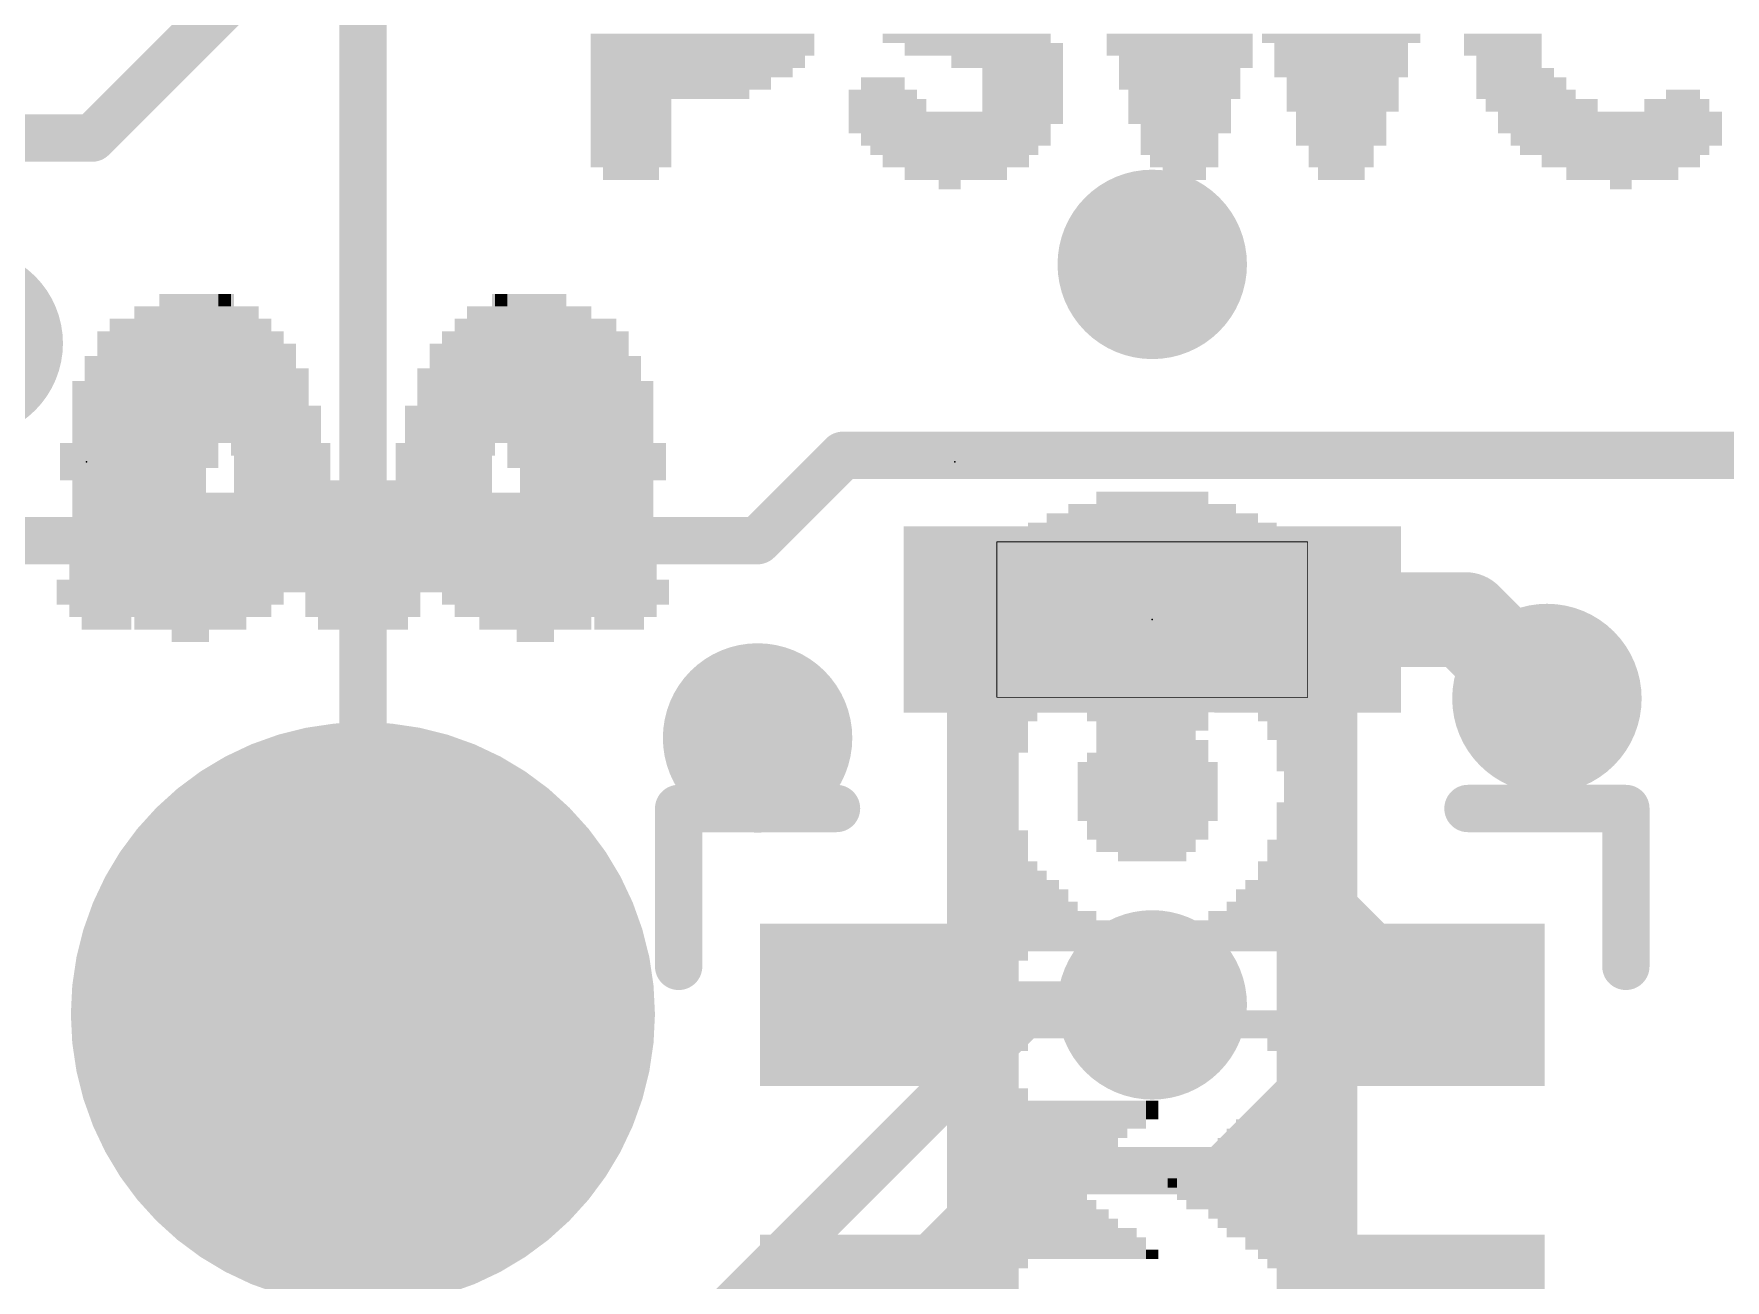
# Model space of a CAD drawing. Extents: x -6.3 to 43.3, y -21.6 to 50.8.
# Drawn here: x 28.15 to 33.59, y 2.95 to 6.96 of the extents above; entities that cross this region are included whole.
import ezdxf

# ---------------------------------------------------------------- set-up
doc = ezdxf.new("R2010")
doc.units = 0
for name, color, linetype in [('1', 12, 'CONTINUOUS'), ('16', 132, 'CONTINUOUS'), ('17', 110, 'CONTINUOUS'), ('18', 110, 'CONTINUOUS'), ('21', 41, 'CONTINUOUS'), ('22', 40, 'CONTINUOUS'), ('23', 53, 'CONTINUOUS'), ('24', 53, 'CONTINUOUS'), ('51', 53, 'CONTINUOUS')]:
    doc.layers.add(name, color=color, linetype=linetype)

# ---------------------------------------------------------------- blocks, each defined once
blk = doc.blocks.new('RECT')
blk.add_solid([(-0.5, -0.5), (0.5, -0.5), (-0.5, 0.5), (0.5, 0.5)])
blk = doc.blocks.new('ROUNDP')
at = {"const_width": 0.5}
blk.add_lwpolyline([(0, -0.25, 1), (0, 0.25, 1), (0, -0.25)], format="xyb", dxfattribs=at)
blk = doc.blocks.new('ROUNDV')
at = {"const_width": 0.5}
blk.add_lwpolyline([(0, -0.25, 1), (0, 0.25, 1), (0, -0.25)], format="xyb", dxfattribs=at)

msp = doc.modelspace()

# ---------------------------------------------------------------- linework, layer by layer
at = {"layer": '1'}
for points, const_width in [([(30.48, 5.334), (30.7546, 5.6086)], 0.1524), ([(30.7546, 5.6086), (34.0566, 5.6086)], 0.1524), ([(25.019, 5.334), (30.48, 5.334)], 0.1524), ([(32.25, 5.08), (32.758, 5.08)], 0.3048), ([(33.012, 4.826), (32.758, 5.08)], 0.3048), ([(32.25, 4.24), (32.25, 5.08)], 0.1524), ([(33.02, 4.826), (33.012, 4.826)], 0.3048), ([(32.65, 3.84), (32.25, 4.24)], 0.1524), ([(30.85, 3.84), (31.75, 3.84)], 0.1524), ([(31.9709, 3.3066), (32.5043, 3.84)], 0.1524), ([(32.5043, 3.84), (32.65, 3.84)], 0.1524), ([(30.85, 2.84), (31.3166, 3.3066)], 0.1524), ([(31.3166, 3.3066), (31.9709, 3.3066)], 0.1524)]:
    msp.add_lwpolyline(points, dxfattribs=dict(at, const_width=const_width))
for points, const_width in [([(30.7546, 5.6467, 1), (30.7546, 5.5705)], 0.0762), ([(30.7815, 5.5817, 1), (30.7277, 5.6355)], 0.0762), ([(30.4531, 5.3609, 1), (30.5069, 5.3071)], 0.0762), ([(30.48, 5.2959, 1), (30.48, 5.3721)], 0.0762), ([(32.25, 5.1562, 1), (32.25, 5.0038)], 0.1524), ([(32.8119, 5.1339, 1), (32.7041, 5.0261)], 0.1524), ([(32.758, 5.0038, 1), (32.758, 5.1562)], 0.1524), ([(32.2881, 5.08, 1), (32.2119, 5.08)], 0.0762), ([(33.012, 4.9022, 1), (33.012, 4.7498)], 0.1524), ([(32.9581, 4.7721, 1), (33.0659, 4.8799)], 0.1524), ([(33.02, 4.7498, 1), (33.02, 4.9022)], 0.1524), ([(32.2769, 4.2669, 1), (32.2231, 4.2131)], 0.0762), ([(32.2119, 4.24, 1), (32.2881, 4.24)], 0.0762), ([(30.85, 3.8781, 1), (30.85, 3.8019)], 0.0762), ([(31.75, 3.8019, 1), (31.75, 3.8781)], 0.0762), ([(32.5043, 3.8781, 1), (32.5043, 3.8019)], 0.0762), ([(32.5313, 3.8131, 1), (32.4774, 3.8669)], 0.0762), ([(32.6231, 3.8131, 1), (32.6769, 3.8669)], 0.0762), ([(32.65, 3.8019, 1), (32.65, 3.8781)], 0.0762), ([(31.3166, 3.3447, 1), (31.3166, 3.2685)], 0.0762), ([(31.3435, 3.2797, 1), (31.2897, 3.3335)], 0.0762), ([(31.9709, 3.2685, 1), (31.9709, 3.3447)], 0.0762), ([(31.944, 3.3335, 1), (31.9979, 3.2797)], 0.0762)]:
    msp.add_lwpolyline(points, format="xyb", dxfattribs=dict(at, const_width=const_width))
at = {"layer": '16', "const_width": 0.1524}
for points in [[(28.3387, 6.6294), (29.7434, 8.0341)], [(29.21, 3.81), (29.21, 7.0696)], [(27.2034, 6.6294), (28.3387, 6.6294)], [(30.0356, 2.5066), (31.369, 3.84)], [(31.369, 3.84), (31.75, 3.84)]]:
    msp.add_lwpolyline(points, dxfattribs=at)
at = {"layer": '16', "const_width": 0.0762}
for points in [[(28.3118, 6.6563, 1), (28.3657, 6.6025)], [(28.3387, 6.5913, 1), (28.3387, 6.6675)], [(31.369, 3.8781, 1), (31.369, 3.8019)], [(31.3959, 3.8131, 1), (31.3421, 3.8669)], [(31.75, 3.8019, 1), (31.75, 3.8781)], [(29.1719, 3.81, 1), (29.2481, 3.81)]]:
    msp.add_lwpolyline(points, format="xyb", dxfattribs=at)
at = {"layer": '21', "const_width": 0.1524}
for points in [[(30.734, 4.472), (30.226, 4.472)], [(30.226, 4.472), (30.226, 3.964)], [(32.766, 4.472), (33.274, 4.472)], [(33.274, 3.964), (33.274, 4.472)]]:
    msp.add_lwpolyline(points, dxfattribs=at)
at = {"layer": '21', "const_width": 0.0762}
for points in [[(30.226, 4.5101, 1), (30.226, 4.4339)], [(30.2641, 4.472, 1), (30.1879, 4.472)], [(30.734, 4.4339, 1), (30.734, 4.5101)], [(32.766, 4.5101, 1), (32.766, 4.4339)], [(33.3121, 4.472, 1), (33.2359, 4.472)], [(33.274, 4.4339, 1), (33.274, 4.5101)], [(30.1879, 3.964, 1), (30.2641, 3.964)], [(33.2359, 3.964, 1), (33.3121, 3.964)]]:
    msp.add_lwpolyline(points, format="xyb", dxfattribs=at)
at = {"layer": '23'}
msp.add_point((31.75, 5.08), dxfattribs=at)
at = {"layer": '24'}
for p in [(28.321, 5.588), (31.115, 5.588)]:
    msp.add_point(p, dxfattribs=at)
at = {"layer": '51', "const_width": 0.0013}
for points in [[(31.25, 5.3306, 1), (31.25, 5.3294)], [(31.2506, 5.33, 1), (31.2494, 5.33)], [(32.2506, 5.33, 1), (32.2494, 5.33)], [(32.25, 5.3294, 1), (32.25, 5.3306)], [(31.25, 4.8306, 1), (31.25, 4.8294)], [(31.2494, 4.83, 1), (31.2506, 4.83)], [(32.2494, 4.83, 1), (32.2506, 4.83)], [(32.25, 4.8294, 1), (32.25, 4.8306)]]:
    msp.add_lwpolyline(points, format="xyb", dxfattribs=at)
at = {"layer": '51', "const_width": 0.0025}
for points in [[(31.25, 4.83), (31.25, 5.33)], [(31.25, 5.33), (32.25, 5.33)], [(32.25, 5.33), (32.25, 4.83)], [(32.25, 4.83), (31.25, 4.83)]]:
    msp.add_lwpolyline(points, dxfattribs=at)

# ---------------------------------------------------------------- block references
at = {"layer": '1', "xscale": 0.6, "yscale": 0.6, "rotation": 180}
for p in [(31.25, 5.08), (32.25, 5.08)]:
    msp.add_blockref('RECT', p, dxfattribs=at)
at = {"layer": '1', "xscale": 0.725, "yscale": 0.522}
for p in [(30.85, 3.84), (32.65, 3.84), (30.85, 2.84), (32.65, 2.84)]:
    msp.add_blockref('RECT', p, dxfattribs=at)
at = {"layer": '17', "rotation": 270}
for xscale, yscale in [(1.8796, 1.8796), (1.8796, 1.8796), (1.524, 1.524), (1.524, 1.524)]:
    msp.add_blockref('ROUNDP', (29.21, 3.81), dxfattribs=dict(at, xscale=xscale, yscale=yscale))
at = {"layer": '18', "xscale": 0.6096, "yscale": 0.6096}
for p in [(31.75, 6.223), (31.75, 6.223), (27.94, 5.969), (27.94, 5.969), (33.02, 4.826), (33.02, 4.826), (30.48, 4.699), (30.48, 4.699), (31.75, 3.84), (31.75, 3.84)]:
    msp.add_blockref('ROUNDV', p, dxfattribs=at)
at = {"layer": '21'}
for p, xscale, yscale in [((30.303, 6.95), 0.72, 0.03), ((30.303, 6.915), 0.72, 0.04), ((31.153, 6.95), 0.54, 0.03), ((31.208, 6.915), 0.51, 0.04), ((31.838, 6.95), 0.47, 0.03), ((31.838, 6.915), 0.47, 0.04), ((32.358, 6.95), 0.51, 0.03), ((32.358, 6.915), 0.43, 0.04), ((32.878, 6.95), 0.25, 0.03), ((32.878, 6.915), 0.25, 0.04), ((30.288, 6.875), 0.69, 0.04), ((31.283, 6.875), 0.36, 0.04), ((31.858, 6.875), 0.43, 0.04), ((32.358, 6.875), 0.43, 0.04), ((32.898, 6.875), 0.21, 0.04), ((30.268, 6.84), 0.65, 0.03), ((30.233, 6.805), 0.58, 0.04), ((30.883, 6.805), 0.14, 0.04), ((31.333, 6.84), 0.26, 0.03), ((31.333, 6.805), 0.26, 0.04), ((31.838, 6.84), 0.39, 0.03), ((31.838, 6.805), 0.39, 0.04), ((32.358, 6.84), 0.43, 0.03), ((32.363, 6.805), 0.36, 0.04), ((32.918, 6.84), 0.25, 0.03), ((32.938, 6.805), 0.29, 0.04), ((30.198, 6.77), 0.51, 0.03), ((30.073, 6.735), 0.26, 0.04), ((30.883, 6.77), 0.22, 0.03), ((30.898, 6.735), 0.25, 0.04), ((31.333, 6.77), 0.26, 0.03), ((31.333, 6.735), 0.26, 0.04), ((31.853, 6.77), 0.36, 0.03), ((31.838, 6.735), 0.33, 0.04), ((32.363, 6.77), 0.36, 0.03), ((32.363, 6.735), 0.36, 0.04), ((32.953, 6.77), 0.32, 0.03), ((33.003, 6.735), 0.36, 0.04), ((33.438, 6.735), 0.21, 0.04), ((33.458, 6.77), 0.11, 0.03), ((30.073, 6.695), 0.26, 0.04), ((31.118, 6.695), 0.69, 0.04), ((31.838, 6.695), 0.33, 0.04), ((32.358, 6.695), 0.29, 0.04), ((33.223, 6.695), 0.72, 0.04), ((30.073, 6.66), 0.26, 0.03), ((30.073, 6.625), 0.26, 0.04), ((31.098, 6.66), 0.65, 0.03), ((31.118, 6.625), 0.61, 0.04), ((31.858, 6.66), 0.29, 0.03), ((31.838, 6.625), 0.25, 0.04), ((32.358, 6.66), 0.29, 0.03), ((32.358, 6.625), 0.29, 0.04), ((33.223, 6.66), 0.72, 0.03), ((33.243, 6.625), 0.68, 0.04), ((30.073, 6.59), 0.26, 0.03), ((31.113, 6.59), 0.54, 0.03), ((31.838, 6.59), 0.25, 0.03), ((32.358, 6.59), 0.21, 0.03), ((33.238, 6.59), 0.61, 0.03), ((30.073, 6.555), 0.26, 0.04), ((30.073, 6.515), 0.18, 0.04), ((31.118, 6.555), 0.47, 0.04), ((31.118, 6.515), 0.33, 0.04), ((31.853, 6.555), 0.22, 0.04), ((31.853, 6.515), 0.14, 0.04), ((32.358, 6.555), 0.21, 0.04), ((32.358, 6.515), 0.15, 0.04), ((33.258, 6.555), 0.51, 0.04), ((33.263, 6.515), 0.36, 0.04), ((31.098, 6.48), 0.07, 0.03), ((33.258, 6.48), 0.07, 0.03), ((28.765, 6.108), 0.04, 0.04), ((29.745, 6.108), 0.24, 0.04), ((28.765, 6.068), 0.2, 0.04), ((28.785, 6.028), 0.24, 0.04), ((29.765, 6.028), 0.52, 0.04), ((29.745, 6.068), 0.4, 0.04), ((28.765, 5.988), 0.28, 0.04), ((29.765, 5.988), 0.6, 0.04), ((28.785, 5.948), 0.32, 0.04), ((29.745, 5.948), 0.64, 0.04), ((28.765, 5.908), 0.36, 0.04), ((28.785, 5.868), 0.4, 0.04), ((29.745, 5.868), 0.72, 0.04), ((29.765, 5.908), 0.68, 0.04), ((28.765, 5.828), 0.44, 0.04), ((29.525, 5.828), 0.28, 0.04), ((29.985, 5.828), 0.32, 0.04), ((28.785, 5.788), 0.48, 0.04), ((29.525, 5.788), 0.28, 0.04), ((30.005, 5.788), 0.28, 0.04), ((28.765, 5.748), 0.52, 0.04), ((28.785, 5.708), 0.56, 0.04), ((29.485, 5.748), 0.28, 0.04), ((29.485, 5.708), 0.28, 0.04), ((30.005, 5.748), 0.28, 0.04), ((30.025, 5.708), 0.24, 0.04), ((28.765, 5.668), 0.6, 0.04), ((29.485, 5.668), 0.28, 0.04), ((30.025, 5.668), 0.24, 0.04), ((28.585, 5.588), 0.32, 0.04), ((28.605, 5.628), 0.28, 0.04), ((28.945, 5.628), 0.32, 0.04), ((28.965, 5.588), 0.28, 0.04), ((29.485, 5.628), 0.28, 0.04), ((29.485, 5.588), 0.28, 0.04), ((30.045, 5.628), 0.28, 0.04), ((30.045, 5.588), 0.28, 0.04), ((28.565, 5.548), 0.28, 0.04), ((28.965, 5.548), 0.28, 0.04), ((29.485, 5.548), 0.28, 0.04), ((30.045, 5.548), 0.28, 0.04), ((28.545, 5.508), 0.32, 0.04), ((29.005, 5.508), 0.28, 0.04), ((29.485, 5.508), 0.28, 0.04), ((30.025, 5.508), 0.24, 0.04), ((28.765, 5.428), 0.84, 0.04), ((28.765, 5.468), 0.76, 0.04), ((29.485, 5.468), 0.28, 0.04), ((29.485, 5.428), 0.28, 0.04), ((30.005, 5.428), 0.28, 0.04), ((30.025, 5.468), 0.24, 0.04), ((28.765, 5.388), 0.84, 0.04), ((29.485, 5.388), 0.28, 0.04), ((30.005, 5.388), 0.28, 0.04), ((28.765, 5.348), 0.92, 0.04), ((29.525, 5.348), 0.28, 0.04), ((30.005, 5.348), 0.28, 0.04), ((28.765, 5.308), 0.92, 0.04), ((29.545, 5.308), 0.32, 0.04), ((29.745, 5.268), 0.72, 0.04), ((29.985, 5.308), 0.32, 0.04), ((28.405, 5.228), 0.28, 0.04), ((29.125, 5.228), 0.28, 0.04), ((29.765, 5.228), 0.68, 0.04), ((28.385, 5.188), 0.32, 0.04), ((29.145, 5.188), 0.32, 0.04), ((29.745, 5.188), 0.64, 0.04), ((28.365, 5.148), 0.28, 0.04), ((28.385, 5.108), 0.24, 0.04), ((29.165, 5.148), 0.28, 0.04), ((29.165, 5.108), 0.28, 0.04), ((29.765, 5.148), 0.6, 0.04), ((29.745, 5.108), 0.48, 0.04), ((28.385, 5.068), 0.16, 0.04), ((29.145, 5.068), 0.16, 0.04), ((29.765, 5.068), 0.36, 0.04), ((29.765, 5.028), 0.12, 0.04)]:
    msp.add_blockref('RECT', p, dxfattribs=dict(at, xscale=xscale, yscale=yscale))
at = {"layer": '21', "yscale": 0.04}
msp.add_blockref('RECT', (28.765, 5.268), dxfattribs=at)
at = {"layer": '22'}
for p, xscale, yscale, rotation in [((28.675, 6.108), 0.24, 0.04, 180), ((29.655, 6.108), 0.04, 0.04, 180), ((28.655, 6.028), 0.52, 0.04, 180), ((28.675, 6.068), 0.4, 0.04, 180), ((29.635, 6.028), 0.24, 0.04, 180), ((29.655, 6.068), 0.2, 0.04, 180), ((28.655, 5.988), 0.6, 0.04, 180), ((29.655, 5.988), 0.28, 0.04, 180), ((28.675, 5.948), 0.64, 0.04, 180), ((29.635, 5.948), 0.32, 0.04, 180), ((28.655, 5.908), 0.68, 0.04, 180), ((28.675, 5.868), 0.72, 0.04, 180), ((29.635, 5.868), 0.4, 0.04, 180), ((29.655, 5.908), 0.36, 0.04, 180), ((28.435, 5.828), 0.32, 0.04, 180), ((28.895, 5.828), 0.28, 0.04, 180), ((29.655, 5.828), 0.44, 0.04, 180), ((28.415, 5.788), 0.28, 0.04, 180), ((28.895, 5.788), 0.28, 0.04, 180), ((29.635, 5.788), 0.48, 0.04, 180), ((28.415, 5.748), 0.28, 0.04, 180), ((28.395, 5.708), 0.24, 0.04, 180), ((28.935, 5.748), 0.28, 0.04, 180), ((28.935, 5.708), 0.28, 0.04, 180), ((29.635, 5.708), 0.56, 0.04, 180), ((29.655, 5.748), 0.52, 0.04, 180), ((28.395, 5.668), 0.24, 0.04, 180), ((28.935, 5.668), 0.28, 0.04, 180), ((29.655, 5.668), 0.6, 0.04, 180), ((28.375, 5.628), 0.28, 0.04, 180), ((28.375, 5.588), 0.28, 0.04, 180), ((28.935, 5.628), 0.28, 0.04, 180), ((28.935, 5.588), 0.28, 0.04, 180), ((29.475, 5.628), 0.32, 0.04, 180), ((29.455, 5.588), 0.28, 0.04, 180), ((29.815, 5.628), 0.28, 0.04, 180), ((29.835, 5.588), 0.32, 0.04, 180), ((28.375, 5.548), 0.28, 0.04, 180), ((28.935, 5.548), 0.28, 0.04, 180), ((29.455, 5.548), 0.28, 0.04, 180), ((29.855, 5.548), 0.28, 0.04, 180), ((28.395, 5.508), 0.24, 0.04, 180), ((28.935, 5.508), 0.28, 0.04, 180), ((29.415, 5.508), 0.28, 0.04, 180), ((29.875, 5.508), 0.32, 0.04, 180), ((28.395, 5.468), 0.24, 0.04, 180), ((28.415, 5.428), 0.28, 0.04, 180), ((28.935, 5.468), 0.28, 0.04, 180), ((28.935, 5.428), 0.28, 0.04, 180), ((29.655, 5.428), 0.84, 0.04, 180), ((29.655, 5.468), 0.76, 0.04, 180), ((31.495, 5.117), 0.67, 0.03, 90), ((31.525, 5.117), 0.67, 0.03, 90), ((31.555, 5.102), 0.7, 0.03, 90), ((31.59, 4.912), 1.16, 0.04, 90), ((31.625, 4.912), 1.16, 0.03, 90), ((31.655, 4.897), 1.19, 0.03, 90), ((31.685, 4.897), 1.19, 0.03, 90), ((31.715, 4.897), 1.19, 0.03, 90), ((31.75, 4.897), 1.19, 0.04, 90), ((31.785, 4.897), 1.19, 0.03, 90), ((31.815, 4.897), 1.19, 0.03, 90), ((31.845, 4.897), 1.19, 0.03, 90), ((31.875, 4.912), 1.16, 0.03, 90), ((31.91, 5.107), 0.77, 0.04, 90), ((31.945, 5.117), 0.67, 0.03, 90), ((31.975, 5.117), 0.67, 0.03, 90), ((32.005, 5.132), 0.64, 0.03, 90), ((28.415, 5.388), 0.28, 0.04, 180), ((28.935, 5.388), 0.28, 0.04, 180), ((29.655, 5.388), 0.84, 0.04, 180), ((31.365, 5.072), 0.64, 0.03, 90), ((31.395, 5.087), 0.61, 0.03, 90), ((31.43, 5.117), 0.61, 0.04, 90), ((31.465, 5.117), 0.61, 0.03, 90), ((32.035, 5.117), 0.61, 0.03, 90), ((32.07, 5.102), 0.64, 0.04, 90), ((32.105, 5.072), 0.64, 0.03, 90), ((32.135, 5.042), 0.7, 0.03, 90), ((28.415, 5.348), 0.28, 0.04, 180), ((28.895, 5.348), 0.28, 0.04, 180), ((29.655, 5.348), 0.92, 0.04, 180), ((31.335, 5.007), 0.71, 0.03, 90), ((32.165, 4.977), 0.77, 0.03, 90), ((28.435, 5.308), 0.32, 0.04, 180), ((28.675, 5.268), 0.72, 0.04, 180), ((28.875, 5.308), 0.32, 0.04, 180), ((29.655, 5.308), 0.92, 0.04, 180), ((31.27, 3.807), 2.97, 0.04, 90), ((31.305, 3.812), 3.04, 0.03, 90), ((32.195, 3.812), 3.04, 0.03, 90), ((32.23, 3.807), 2.97, 0.04, 90), ((28.655, 5.228), 0.68, 0.04, 180), ((29.295, 5.228), 0.28, 0.04, 180), ((30.015, 5.228), 0.28, 0.04, 180), ((31.205, 3.807), 2.85, 0.03, 90), ((31.235, 3.807), 2.91, 0.03, 90), ((32.265, 3.807), 2.91, 0.03, 90), ((32.295, 3.807), 2.85, 0.03, 90), ((28.675, 5.188), 0.64, 0.04, 180), ((29.275, 5.188), 0.32, 0.04, 180), ((30.035, 5.188), 0.32, 0.04, 180), ((31.175, 3.812), 2.72, 0.03, 90), ((32.325, 3.812), 2.72, 0.03, 90), ((28.655, 5.148), 0.6, 0.04, 180), ((28.675, 5.108), 0.48, 0.04, 180), ((29.255, 5.148), 0.28, 0.04, 180), ((29.255, 5.108), 0.28, 0.04, 180), ((30.055, 5.148), 0.28, 0.04, 180), ((30.035, 5.108), 0.24, 0.04, 180), ((28.655, 5.068), 0.36, 0.04, 180), ((29.275, 5.068), 0.16, 0.04, 180), ((30.035, 5.068), 0.16, 0.04, 180), ((31.145, 3.807), 2.59, 0.03, 90), ((32.355, 3.807), 2.59, 0.03, 90), ((28.655, 5.028), 0.12, 0.04, 180), ((31.11, 3.812), 2.4, 0.04, 90), ((32.39, 3.812), 2.4, 0.04, 90), ((31.91, 4.532), 0.32, 0.04, 90), ((31.555, 4.512), 0.28, 0.03, 90), ((31.525, 4.527), 0.19, 0.03, 90), ((31.945, 4.527), 0.19, 0.03, 90), ((32.165, 3.372), 2.24, 0.03, 90), ((31.335, 4.192), 0.42, 0.03, 90), ((32.135, 4.192), 0.36, 0.03, 90), ((31.365, 4.157), 0.29, 0.03, 90), ((32.105, 4.157), 0.29, 0.03, 90), ((31.395, 4.142), 0.26, 0.03, 90), ((31.43, 4.127), 0.23, 0.04, 90), ((31.465, 4.112), 0.2, 0.03, 90), ((32.035, 4.112), 0.2, 0.03, 90), ((32.07, 4.127), 0.23, 0.04, 90), ((31.495, 4.092), 0.16, 0.03, 90), ((31.525, 4.077), 0.13, 0.03, 90), ((31.555, 4.077), 0.13, 0.03, 90), ((31.945, 4.077), 0.13, 0.03, 90), ((31.975, 4.077), 0.13, 0.03, 90), ((32.005, 4.092), 0.16, 0.03, 90), ((31.59, 4.062), 0.1, 0.04, 90), ((31.625, 4.062), 0.1, 0.03, 90), ((31.655, 4.062), 0.1, 0.03, 90), ((31.685, 4.062), 0.1, 0.03, 90), ((31.715, 4.062), 0.1, 0.03, 90), ((31.75, 4.047), 0.07, 0.04, 90), ((31.785, 4.062), 0.1, 0.03, 90), ((31.815, 4.062), 0.1, 0.03, 90), ((31.845, 4.062), 0.1, 0.03, 90), ((31.875, 4.062), 0.1, 0.03, 90), ((31.91, 4.062), 0.1, 0.04, 90), ((31.335, 3.772), 0.16, 0.03, 90), ((31.365, 3.777), 0.09, 0.03, 90), ((31.395, 3.777), 0.09, 0.03, 90), ((31.43, 3.777), 0.09, 0.04, 90), ((31.465, 3.777), 0.09, 0.03, 90), ((31.495, 3.777), 0.09, 0.03, 90), ((31.525, 3.777), 0.09, 0.03, 90), ((31.555, 3.777), 0.09, 0.03, 90), ((31.59, 3.777), 0.09, 0.04, 90), ((31.625, 3.777), 0.09, 0.03, 90), ((31.655, 3.777), 0.09, 0.03, 90), ((31.685, 3.777), 0.09, 0.03, 90), ((31.715, 3.777), 0.09, 0.03, 90), ((31.75, 3.777), 0.09, 0.04, 90), ((31.785, 3.777), 0.09, 0.03, 90), ((31.815, 3.777), 0.09, 0.03, 90), ((31.845, 3.777), 0.09, 0.03, 90), ((31.875, 3.777), 0.09, 0.03, 90), ((31.91, 3.777), 0.09, 0.04, 90), ((31.945, 3.777), 0.09, 0.03, 90), ((31.975, 3.777), 0.09, 0.03, 90), ((32.005, 3.777), 0.09, 0.03, 90), ((32.035, 3.777), 0.09, 0.03, 90), ((32.07, 3.777), 0.09, 0.04, 90), ((32.105, 3.777), 0.09, 0.03, 90), ((32.135, 3.757), 0.13, 0.03, 90), ((31.335, 3.282), 0.58, 0.03, 90), ((31.365, 3.277), 0.51, 0.03, 90), ((31.395, 3.277), 0.51, 0.03, 90), ((31.43, 3.277), 0.51, 0.04, 90), ((31.465, 3.277), 0.51, 0.03, 90), ((31.495, 3.277), 0.51, 0.03, 90), ((31.525, 3.277), 0.51, 0.03, 90), ((31.555, 3.437), 0.19, 0.03, 90), ((31.59, 3.437), 0.19, 0.04, 90), ((31.625, 3.452), 0.16, 0.03, 90), ((31.655, 3.472), 0.12, 0.03, 90), ((31.685, 3.487), 0.09, 0.03, 90), ((31.715, 3.487), 0.09, 0.03, 90), ((31.75, 3.502), 0.06, 0.04, 90), ((32.105, 3.262), 0.48, 0.03, 90), ((32.135, 3.262), 0.54, 0.03, 90), ((32.005, 3.267), 0.35, 0.03, 90), ((32.035, 3.282), 0.38, 0.03, 90), ((32.07, 3.262), 0.42, 0.04, 90), ((31.975, 3.267), 0.29, 0.03, 90), ((31.875, 3.262), 0.16, 0.03, 90), ((31.91, 3.277), 0.19, 0.04, 90), ((31.945, 3.262), 0.22, 0.03, 90), ((31.815, 3.267), 0.03, 0.03, 90), ((31.845, 3.262), 0.1, 0.03, 90), ((31.555, 3.117), 0.19, 0.03, 90), ((31.59, 3.102), 0.16, 0.04, 90), ((31.625, 3.087), 0.13, 0.03, 90), ((31.655, 3.072), 0.1, 0.03, 90), ((31.685, 3.072), 0.1, 0.03, 90), ((31.715, 3.057), 0.07, 0.03, 90), ((31.75, 3.037), 0.03, 0.04, 90)]:
    msp.add_blockref('RECT', p, dxfattribs=dict(at, xscale=xscale, yscale=yscale, rotation=rotation))
at = {"layer": '22', "yscale": 0.04, "rotation": 180}
msp.add_blockref('RECT', (29.655, 5.268), dxfattribs=at)
at = {"layer": '51', "xscale": 0.2, "yscale": 0.5}
msp.add_blockref('RECT', (31.35, 5.08), dxfattribs=at)
at = {"layer": '51', "xscale": 0.2, "yscale": 0.5, "rotation": 180}
msp.add_blockref('RECT', (32.15, 5.08), dxfattribs=at)

doc.saveas('drawing.dxf')
